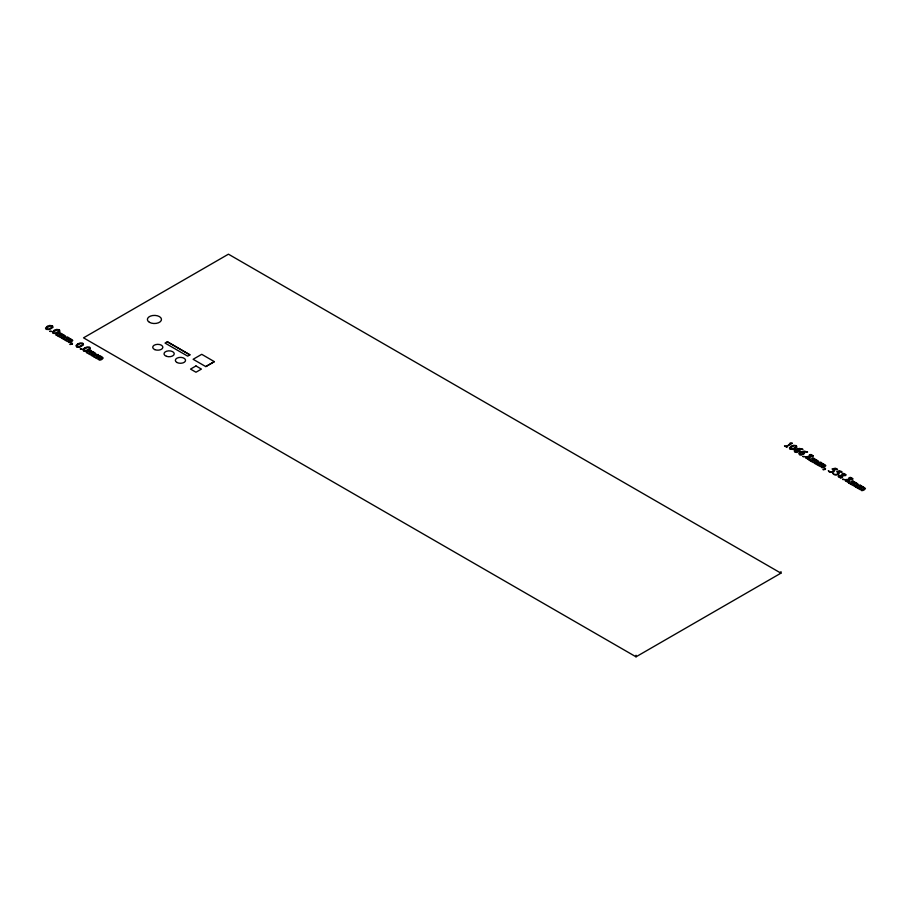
<?xml version="1.0" encoding="UTF-8"?>
<svg xmlns="http://www.w3.org/2000/svg" width="911" height="911" viewBox="0 0 911 911"><rect width="100%" height="100%" fill="white"/><g stroke="black" fill="none" stroke-linecap="round" stroke-linejoin="round"><path stroke-width="1.37" d="M167.305 341.762L165.05 343.071L187.689 356.144L189.955 354.834L167.305 341.762L189.864 354.834M205.806 366.552L214.313 361.633L201.73 354.311L193.121 359.287L205.806 366.609L214.404 361.633M780.943 573.156L228.445 254.18L83.527 337.844L636.026 656.82L780.943 573.156L780.943 571.573M636.026 655.237L636.026 656.82M46.575 327.971L46.507 329.258L48.135 329.361L52.075 327.208L52.246 325.899L49.946 326.024L46.575 327.971M53.476 331.957L53.407 333.244L55.036 333.346L58.976 331.194L59.147 329.884L56.846 330.01L53.476 331.957M76.991 345.542L76.923 346.818L78.562 346.932L82.491 344.768L82.662 343.47L80.373 343.584L76.991 345.542M83.892 349.528L83.823 350.803L85.463 350.917L89.392 348.754L89.563 347.455L87.274 347.569L83.892 349.528M790.441 447.848L790.372 449.134L792.001 449.237L795.941 447.073L796.112 445.775L793.811 445.889L790.441 447.848M828.406 470.714L828.976 471.727L831.436 472.376L833.804 471.83L834.704 470.543L833.485 468.926L834.647 468.687C836.685 470.714 839.657 469.347 835.307 468.231L832.039 468.949L833.166 469.996L832.734 471.682L829.864 471.841L828.406 470.714M833.007 473.378L833.576 474.38L836.036 475.03L838.405 474.483L839.304 473.208L838.086 471.579L839.247 471.34C841.252 473.356 844.281 472.035 839.908 470.896L836.719 471.579L837.767 472.65L837.334 474.335L834.465 474.506L833.007 473.378M792.297 443.304L786.831 446.492L787.024 447.381L784.485 445.923L785.476 446.174C791.215 445.502 788.596 441.414 792.297 443.304M63.223 334.61L65.603 336.296C64.351 338.778 60.513 338.824 61.549 337.81L64.647 336.045L64.362 335.464L62.825 335.214L60.32 337.423L58.258 336.239L61.253 335.271L61.925 334.052L60.377 333.79L57.837 335.988L55.787 334.804L56.493 334.941C57.746 333.984 61.413 331.536 60.65 333.585L63.223 334.61M70.375 338.744L72.766 340.429C71.513 342.912 67.676 342.957 68.701 341.944L71.81 340.179L71.525 339.598L69.988 339.336L67.482 341.557L65.421 340.372L68.416 339.404L69.088 338.186L67.539 337.913L65.114 340.054L62.95 338.938L63.645 339.074C64.84 338.118 68.621 335.669 67.813 337.719L70.375 338.744M93.639 352.17L96.019 353.867C94.767 356.338 90.929 356.383 91.965 355.37L95.074 353.616L94.79 353.024L93.241 352.773L90.747 354.994L88.686 353.798L91.669 352.83L92.353 351.612L90.793 351.35L88.253 353.548L86.215 352.375L86.909 352.511C88.173 351.555 91.829 349.095 91.066 351.145L93.639 352.17M100.802 356.303L103.182 357.989C101.93 360.471 98.092 360.517 99.128 359.503L102.226 357.75L101.941 357.158L100.404 356.907L97.898 359.128L95.837 357.932L98.832 356.964L99.504 355.745L97.955 355.484L95.416 357.681L93.366 356.508L94.072 356.645C95.325 355.677 98.992 353.229 98.229 355.279L100.802 356.303M816.29 459.793L818.67 461.478C817.418 463.961 813.58 464.006 814.616 462.993L817.714 461.228L817.44 460.647L815.892 460.397L813.386 462.606L811.325 461.421L814.32 460.454L814.992 459.235L813.443 458.973L810.904 461.171L808.854 459.998L809.56 460.123C810.813 459.167 814.48 456.718 813.717 458.768L816.29 459.793M823.442 463.927L825.833 465.612C824.58 468.095 820.743 468.14 821.768 467.127L824.876 465.362L824.592 464.781L823.054 464.53L820.663 466.671L818.488 465.555L821.483 464.587L822.155 463.369L820.606 463.107L818.055 465.305L816.017 464.132L816.712 464.257C817.93 463.312 821.642 460.886 820.879 462.902L823.442 463.927M855.907 482.671L858.287 484.356C857.035 486.838 853.197 486.884 854.233 485.87L857.342 484.105L857.057 483.525L855.52 483.263L853.015 485.483L850.954 484.299L853.937 483.331L854.62 482.113L853.072 481.839L850.521 484.048L848.483 482.864L849.177 483.001C850.441 482.044 854.097 479.585 853.345 481.646L855.907 482.671M863.07 486.804L865.45 488.49C864.197 490.972 860.36 491.018 861.396 490.004L864.493 488.239L864.209 487.647L862.671 487.396L860.166 489.617L858.105 488.433L861.1 487.465L861.772 486.246L860.223 485.973L857.684 488.182L855.634 486.998L856.34 487.134C857.593 486.178 861.259 483.718 860.496 485.779L863.07 486.804M71.764 344.096L69.862 344.449L72.311 344.233L72.413 343.333L71.331 343.31L71.764 344.096M824.831 469.279L822.929 469.632L825.377 469.416L825.48 468.516L824.409 468.493L824.831 469.279M805.973 456.741L805.426 457.664L808.023 459.121L809.594 458.768L810.152 456.81L812.897 456.673L813.375 455.899L810.927 454.509L809.423 454.805L808.854 456.457L805.973 456.741M838.701 475.633L838.154 476.544L840.739 478.013L842.322 477.66L842.869 475.701L845.613 475.553L846.091 474.79L843.643 473.401L842.14 473.697L841.57 475.348L838.701 475.633M845.602 479.619L845.055 480.53L847.64 481.999L849.223 481.646L849.769 479.687L852.514 479.539L852.992 478.776L850.544 477.387L849.041 477.683L848.471 479.323L845.602 479.619M51.369 331.376L49.923 331.376L51.369 331.376M81.785 348.936L80.339 348.936L81.785 348.936M804.436 456.559L802.99 456.559L804.436 456.559M844.053 479.437L842.607 479.425L844.053 479.437M810.38 455.044L810.061 456.548L812.726 455.705L810.38 455.044M843.096 473.936L842.789 475.44L845.442 474.597L843.096 473.936M849.997 477.922L849.69 479.425L852.343 478.582L849.997 477.922M809.139 457.903L807.647 458.78L806.133 457.823L808.911 456.707L809.139 457.903M841.855 476.795L840.363 477.671L838.849 476.715L841.627 475.599L841.855 476.795M848.767 480.78L847.264 481.657L845.75 480.701L848.528 479.585L848.767 480.78M799.881 450.82L796.943 452.471L794.916 452.061L794.21 450.797L795.531 449.282L799.516 448.44L802.99 449.339L797.569 449.374L799.881 450.82M804.481 453.473L801.543 455.124L799.516 454.714L798.81 453.45L800.131 451.936L804.117 451.093L807.59 452.004L802.181 452.027L804.481 453.473M47.27 326.366L45.55 328.062L46.199 329.372L49.513 329.566L53.032 327.322L52.508 325.774L49.672 325.455L47.27 326.366M54.17 330.351L52.451 332.048L53.1 333.358L56.414 333.551L59.932 331.308L59.409 329.759L56.573 329.44L54.17 330.351M77.686 343.925L75.966 345.633L76.626 346.932L79.929 347.125L83.448 344.893L82.935 343.345L80.1 343.014L77.686 343.925M84.586 347.911L82.867 349.619L83.527 350.917L86.83 351.111L90.348 348.879L89.836 347.319L87.001 347L84.586 347.911M791.135 446.242L789.416 447.939L790.065 449.248L793.379 449.43L796.897 447.199L796.373 445.65L793.538 445.32L791.135 446.242M796.077 449.954L794.961 450.956L795.246 451.936L798.662 450.922L798.366 449.852L796.077 449.954M800.678 452.608L799.562 453.61L799.847 454.589L803.263 453.576L802.967 452.516L800.678 452.608M195.979 365.949L190.536 369.092L195.979 372.223L201.411 369.092L195.979 365.949M176.939 362.487A5.124 2.961 0 0 0 185.434 361.007A5.124 2.961 0 0 0 178.955 357.499A5.124 2.961 0 0 0 176.939 362.487M149.45 322.335A7.049 4.065 0 0 0 161.236 320.513A7.049 4.065 0 0 0 152.604 315.536A7.049 4.065 0 0 0 149.45 322.335M154.893 349.653A5.056 2.915 0 0 0 162.841 347.512A5.056 2.915 0 0 0 155.667 344.609A5.056 2.915 0 0 0 154.893 349.653M166.531 356.338A5.124 2.961 0 0 0 174.24 353.81A5.124 2.961 0 0 0 166.588 351.225A5.124 2.961 0 0 0 166.531 356.338"/></g></svg>
